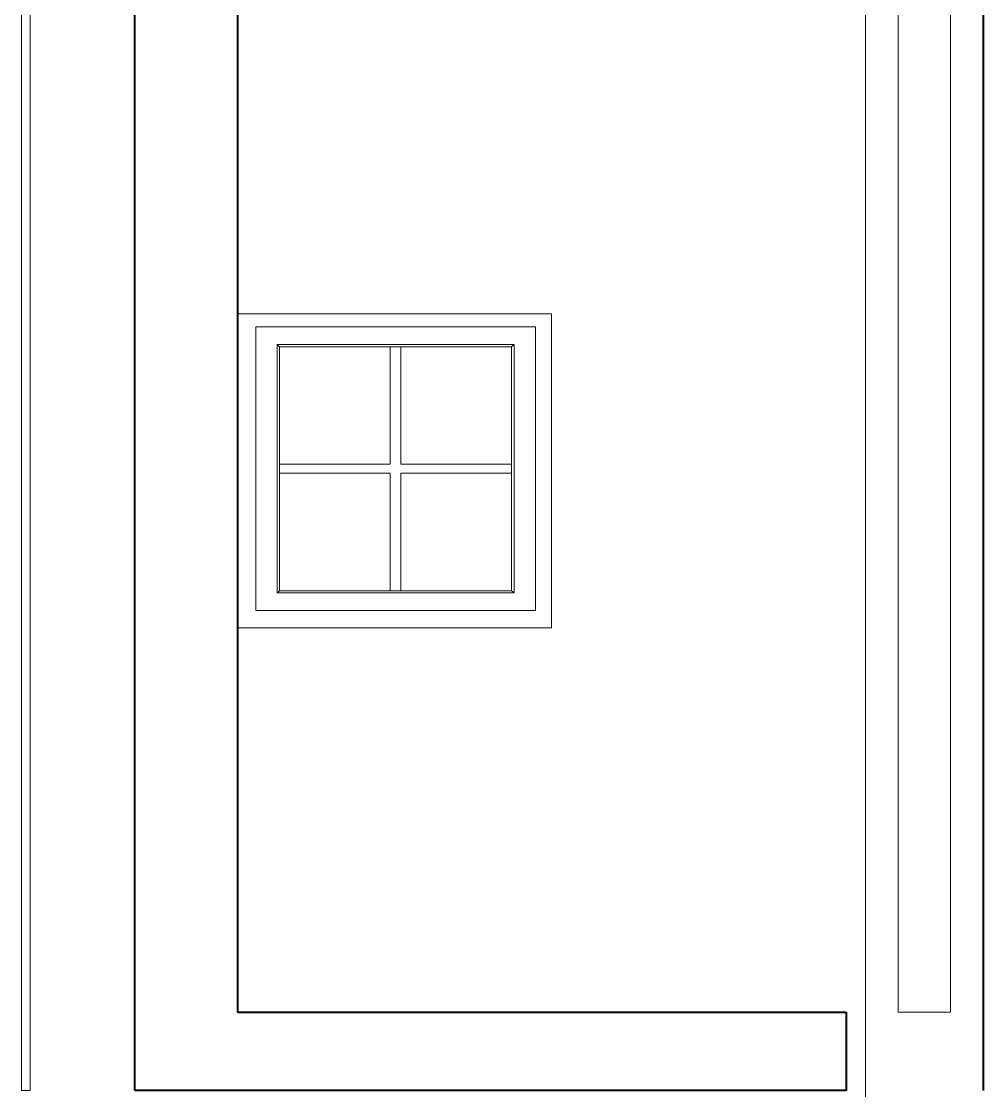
# Model space of a CAD drawing. Header units: inches. Extents: x 136316 to 139491, y -21083 to -17511.
# Drawn here: x 137500.6 to 137610.9, y -19958.2 to -19835.7 of the extents above; entities that cross this region are included whole.
import ezdxf

# ---------------------------------------------------------------- set-up
doc = ezdxf.new("R2010")
doc.units = ezdxf.units.IN
doc.header["$LTSCALE"] = 0.5
doc.header["$MEASUREMENT"] = 0
for name, color, linetype, lineweight in [('HACTH', 253, 'Continuous', 9), ('wall', 1, 'Continuous', 40), ('window', 4, 'Continuous', 13)]:
    doc.layers.add(name, color=color, linetype=linetype, lineweight=lineweight)

msp = doc.modelspace()

# ---------------------------------------------------------------- linework, layer by layer
at = {"layer": 'HACTH'}
for p, q in [((137500.61, -19693.93), (137500.61, -19958.19)), ((137501.61, -19694.93), (137501.61, -19958.19)), ((137597.31, -19985.19), (137597.31, -19718.19)), ((137601.08, -19949.19), (137601.08, -19726.19)), ((137607.08, -19726.19), (137607.08, -19949.19)), ((137607.08, -19949.19), (137601.08, -19949.19)), ((137501.61, -19958.19), (137500.61, -19958.19))]:
    msp.add_line(p, q, dxfattribs=at)
at = {"layer": 'wall'}
for p, q in [((137610.86, -19958.19), (137610.86, -19633.55)), ((137513.61, -19958.19), (137513.61, -19709.19)), ((137525.36, -19718.19), (137525.36, -19949.19)), ((137525.36, -19949.19), (137595.11, -19949.19)), ((137595.11, -19949.19), (137595.11, -19958.19)), ((137595.11, -19958.19), (137513.61, -19958.19))]:
    msp.add_line(p, q, dxfattribs=at)
at = {"layer": 'window'}
for p, q in [((137561.36, -19869.19), (137525.36, -19869.19)), ((137561.36, -19905.19), (137561.36, -19869.19)), ((137527.46, -19870.69), (137527.46, -19903.19)), ((137527.46, -19870.69), (137559.51, -19870.69)), ((137559.51, -19903.19), (137559.51, -19870.69)), ((137557.07, -19872.72), (137529.9, -19872.72)), ((137529.9, -19872.72), (137529.9, -19901.17)), ((137530.2, -19872.97), (137529.9, -19872.72)), ((137530.2, -19872.97), (137530.2, -19900.92)), ((137530.2, -19872.97), (137556.77, -19872.97)), ((137542.87, -19872.97), (137542.87, -19886.44)), ((137544.1, -19872.97), (137544.1, -19886.44)), ((137556.77, -19872.97), (137557.07, -19872.72)), ((137556.77, -19900.92), (137556.77, -19872.97)), ((137557.07, -19901.17), (137557.07, -19872.72)), ((137542.87, -19886.44), (137530.2, -19886.44)), ((137556.77, -19886.44), (137544.1, -19886.44)), ((137542.87, -19887.45), (137530.2, -19887.45)), ((137542.87, -19887.45), (137542.87, -19900.92)), ((137544.1, -19887.45), (137544.1, -19900.92)), ((137556.77, -19887.45), (137544.1, -19887.45)), ((137530.2, -19900.92), (137529.9, -19901.17)), ((137529.9, -19901.17), (137557.07, -19901.17)), ((137530.2, -19900.92), (137556.77, -19900.92)), ((137557.07, -19901.17), (137556.77, -19900.92)), ((137527.46, -19903.19), (137559.51, -19903.19)), ((137561.36, -19905.19), (137525.36, -19905.19))]:
    msp.add_line(p, q, dxfattribs=at)

doc.saveas('drawing.dxf')
